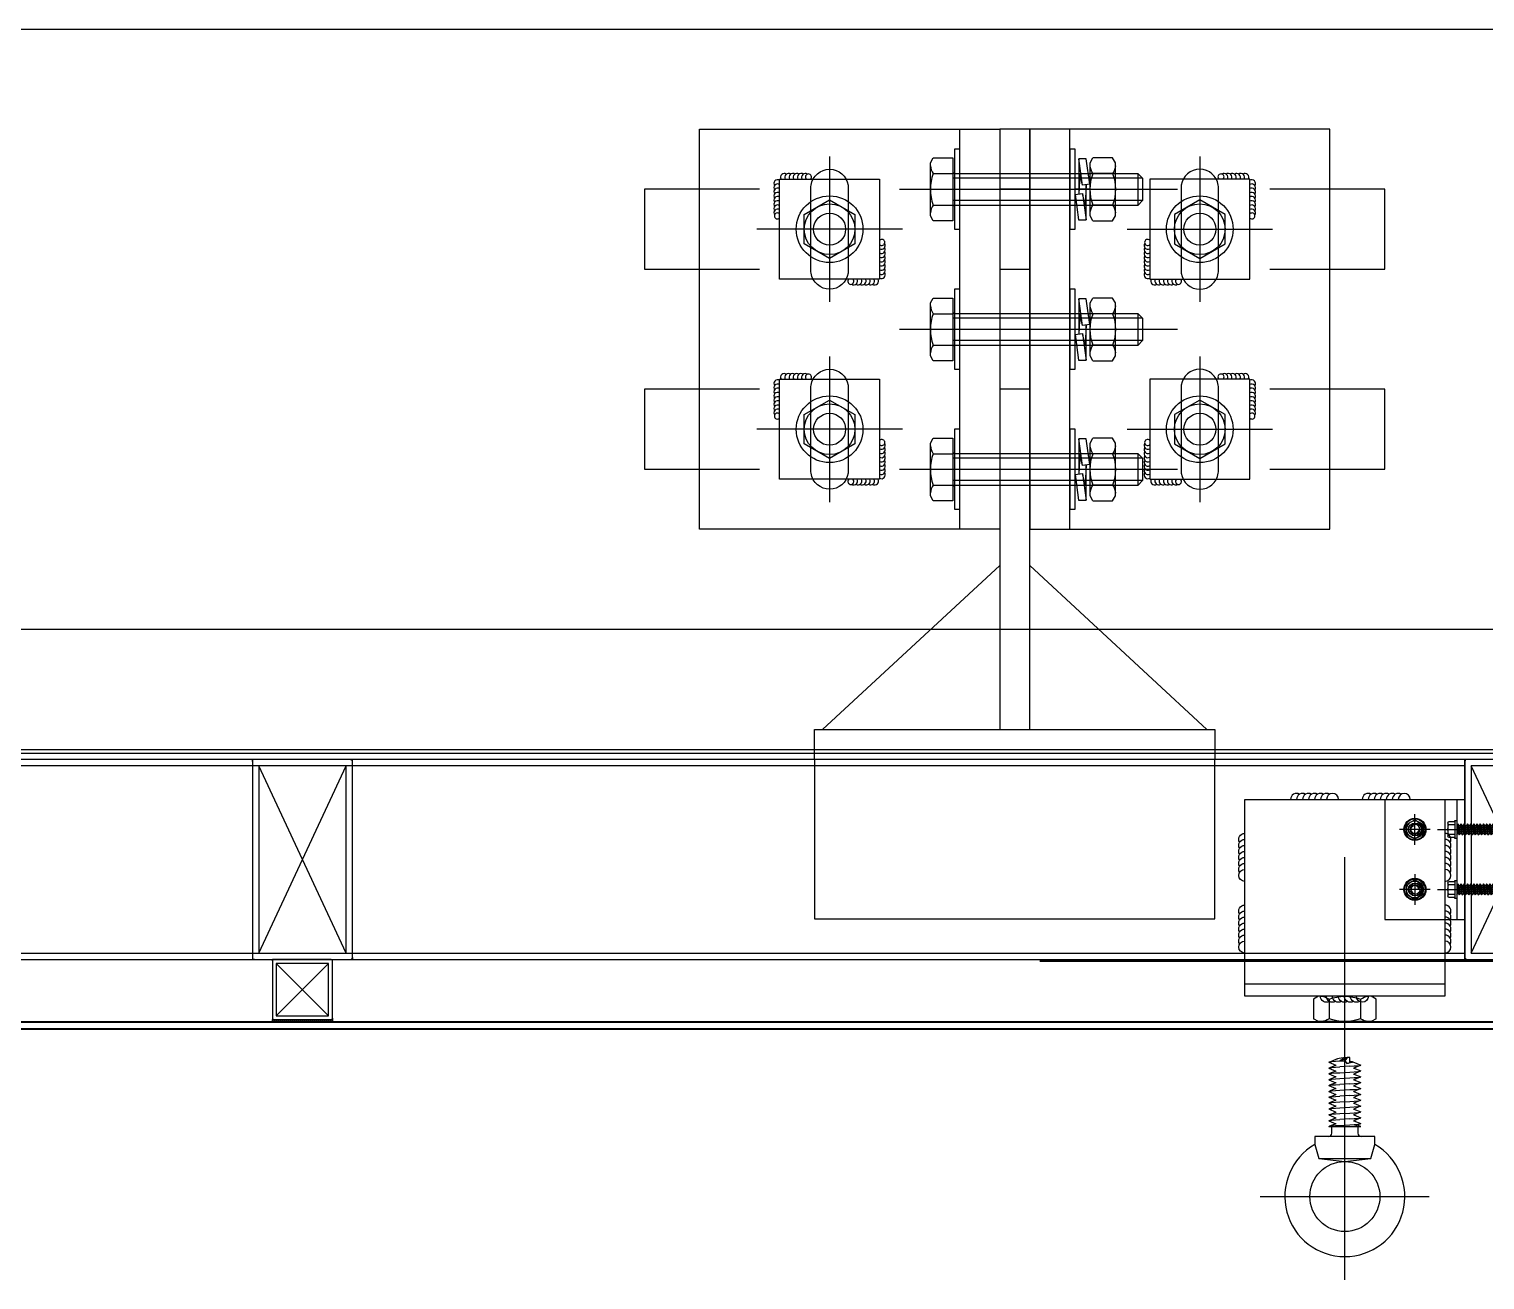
# Model space of a CAD drawing. Header units: millimetres. Extents: x 7297 to 60227, y -7497 to 19324.
# Drawn here: x 54903 to 55630, y 131 to 757 of the extents above; entities that cross this region are included whole.
import ezdxf

# ---------------------------------------------------------------- set-up
doc = ezdxf.new("R2010")
doc.units = ezdxf.units.MM
doc.linetypes.add('HIDDEN', pattern=[0.375, 0.25, -0.125])
doc.layers.add('NS_AL_PANEL', color=32, linetype='Continuous', lineweight=9)
for name, color, linetype in [('NS_BRACKET_NUTS', 1, 'Continuous'), ('NS_COL_CYAN', 4, 'Continuous'), ('NS_COL_MAGENTA', 6, 'Continuous'), ('NS_COL_RED', 1, 'Continuous'), ('NS_COL_WHITE', 7, 'Continuous'), ('NS_COL_YELLOW', 2, 'Continuous'), ('NS_FRAME', 253, 'Continuous'), ('NS_GASKET_3M', 150, 'Continuous'), ('NS_PIPE_FRAME', 2, 'Continuous'), ('NS_WATERPROOF', 150, 'Continuous'), ('NS_WELD', 1, 'Continuous')]:
    doc.layers.add(name, color=color, linetype=linetype)

# ---------------------------------------------------------------- blocks, each defined once
blk = doc.blocks.new('*U248')
blk.add_lwpolyline([(0, 0), (100, 0), (100, 1161.99), (0, 1161.99)], close=True)
at = {"linetype": 'HIDDEN'}
blk.add_lwpolyline([(3.2, 0), (96.8, 0), (96.8, 1161.99), (3.2, 1161.99)], close=True, dxfattribs=at)
blk = doc.blocks.new('*U101')
for p, q in [((1, 100), (0, 100)), ((0, 99), (0, 100)), ((0, 99), (0, 1)), ((49, 100), (1, 100)), ((3.2, 3.2), (46.8, 96.8)), ((46.8, 3.2), (3.2, 96.8)), ((49, 100), (50, 100)), ((50, 99), (50, 100)), ((50, 1), (50, 99)), ((0, 1), (0, 0)), ((1, 0), (0, 0)), ((50, 1), (50, 0)), ((1, 0), (49, 0)), ((49, 0), (50, 0))]:
    blk.add_line(p, q)
blk.add_lwpolyline([(3.2, 96.8), (3.2, 3.2), (46.8, 3.2), (46.8, 96.8)], close=True)
for centre, start, end in [((1, 99), 90, 180), ((49, 99), 0, 90), ((1, 1), 180, 270), ((49, 1), 270, 0)]:
    blk.add_arc(centre, 1, start, end)
blk = doc.blocks.new('-AS0-DFASDFASD+7SDFDE')
for p, q in [((140.34, -30.26), (139.81, -31.19)), ((139.81, -31.19), (139.81, -41.09)), ((140.34, -30.26), (144.01, -30.26)), ((144.01, -30.26), (144.54, -31.19)), ((144.54, -31.19), (144.54, -41.09)), ((144.01, -33.19), (140.34, -33.19)), ((144.01, -39.08), (140.34, -39.08)), ((139.81, -41.09), (140.34, -42.02)), ((144.01, -42.02), (140.34, -42.02)), ((144.54, -41.09), (144.01, -42.02))]:
    blk.add_line(p, q)
for centre, radius, start, end in [((142.73, -31.48), 2.94, 184.6551, 215.532), ((141.62, -31.48), 2.94, 324.468, 355.3449), ((148.15, -36.14), 8.34, 159.331, 200.669), ((136.2, -36.14), 8.34, 339.331, 20.669), ((142.73, -40.79), 2.94, 144.468, 175.3449), ((141.62, -40.79), 2.94, 4.6551, 35.532)]:
    blk.add_arc(centre, radius, start, end)
blk = doc.blocks.new('ASD-FA-SDFASD+69DF')
for p, q in [((136.08, -35.19), (136.75, -30.39)), ((136.75, -30.39), (138.18, -30.39)), ((137.47, -35.38), (138.18, -30.39)), ((138.18, -30.39), (138.18, -36.99)), ((136.08, -35.19), (137.47, -35.38)), ((136.76, -41.88), (136.76, -35.28)), ((136.96, -39.01), (136.76, -35.28)), ((137.97, -33.26), (137.47, -35.38)), ((138.16, -36.99), (137.97, -33.26)), ((138.86, -36.14), (136.08, -36.14)), ((137.46, -36.89), (136.76, -41.88)), ((137.46, -36.89), (136.96, -39.01)), ((138.86, -37.08), (137.46, -36.89)), ((138.86, -37.08), (138.18, -41.88)), ((138.18, -41.88), (136.76, -41.88))]:
    blk.add_line(p, q)
blk = doc.blocks.new('A$C0843732F')
for centre, start in [((0, -3), 90), ((0, -6), 150), ((0, -9), 150), ((0, -12), 150), ((0, -15), 150), ((0, -18), 150), ((0, -21), 150)]:
    blk.add_arc(centre, 3, start, 270)
blk = doc.blocks.new('*U98')
for p, q in [((1, 50), (0, 50)), ((0, 49), (0, 50)), ((0, 49), (0, 1)), ((49, 50), (1, 50)), ((49, 50), (50, 50)), ((50, 49), (50, 50)), ((50, 1), (50, 49)), ((3.2, 3.2), (46.8, 46.8)), ((46.8, 3.2), (3.2, 46.8)), ((0, 1), (0, 0)), ((1, 0), (0, 0)), ((50, 1), (50, 0)), ((1, 0), (49, 0)), ((49, 0), (50, 0))]:
    blk.add_line(p, q)
blk.add_lwpolyline([(3.2, 46.8), (3.2, 3.2), (46.8, 3.2), (46.8, 46.8)], close=True)
for centre, start, end in [((1, 49), 90, 180), ((49, 49), 0, 90), ((1, 1), 180, 270), ((49, 1), 270, 0)]:
    blk.add_arc(centre, 1, start, end)
blk = doc.blocks.new('HEXA-5.5X30')
for p, q in [((-9.61, 0), (29.99, 0)), ((-4.5, -3.25), (-4.5, 3.25)), ((0, -2), (0.68, 2)), ((0.43, -2.75), (1.11, 2.75)), ((0.68, 2), (0.5, 2)), ((0.68, 2), (1.11, 2.75)), ((1.11, 2.75), (1.83, 2)), ((1.83, 2), (1.16, -2)), ((1.6, -2), (2.28, 2)), ((1.83, 2), (2.28, 2)), ((2.03, -2.75), (2.71, 2.75)), ((2.28, 2), (2.71, 2.75)), ((2.71, 2.75), (3.43, 2)), ((3.43, 2), (2.76, -2)), ((3.2, -2), (3.88, 2)), ((3.43, 2), (3.88, 2)), ((3.63, -2.75), (4.31, 2.75)), ((3.88, 2), (4.31, 2.75)), ((4.31, 2.75), (5.03, 2)), ((5.03, 2), (4.36, -2)), ((4.8, -2), (5.48, 2)), ((5.03, 2), (5.48, 2)), ((5.23, -2.75), (5.91, 2.75)), ((5.48, 2), (5.91, 2.75)), ((5.91, 2.75), (6.63, 2)), ((6.63, 2), (5.96, -2)), ((6.4, -2), (7.08, 2)), ((6.63, 2), (7.08, 2)), ((6.83, -2.75), (7.51, 2.75)), ((7.08, 2), (7.51, 2.75)), ((7.51, 2.75), (8.23, 2)), ((8.23, 2), (7.56, -2)), ((8, -2), (8.68, 2)), ((8.23, 2), (8.68, 2)), ((8.43, -2.75), (9.11, 2.75)), ((8.68, 2), (9.11, 2.75)), ((9.11, 2.75), (9.83, 2)), ((9.83, 2), (9.16, -2)), ((9.6, -2), (10.28, 2)), ((9.83, 2), (10.28, 2)), ((10.03, -2.75), (10.71, 2.75)), ((10.28, 2), (10.71, 2.75)), ((10.71, 2.75), (11.43, 2)), ((11.43, 2), (10.76, -2)), ((11.2, -2), (11.88, 2)), ((11.43, 2), (11.88, 2)), ((11.63, -2.75), (12.31, 2.75)), ((11.88, 2), (12.31, 2.75)), ((12.31, 2.75), (13.03, 2)), ((13.03, 2), (12.36, -2)), ((13.03, 2), (13.48, 2)), ((13.23, -2.75), (13.91, 2.75)), ((14.63, 2), (15.08, 2)), ((14.83, -2.75), (15.51, 2.75)), ((16.23, 2), (16.68, 2)), ((16.43, -2.75), (17.11, 2.75)), ((17.83, 2), (18.28, 2)), ((18.03, -2.75), (18.71, 2.75)), ((25, 0), (18.97, -0.71)), ((19.39, -2.01), (25, 0)), ((25, 0), (19.43, 2)), ((0.43, -2.75), (0, -2)), ((1.16, -2), (0.43, -2.75)), ((1.16, -2), (1.6, -2)), ((2.03, -2.75), (1.6, -2)), ((2.76, -2), (2.03, -2.75)), ((2.76, -2), (3.2, -2)), ((3.63, -2.75), (3.2, -2)), ((4.36, -2), (3.63, -2.75)), ((4.36, -2), (4.8, -2)), ((5.23, -2.75), (4.8, -2)), ((5.96, -2), (5.23, -2.75)), ((5.96, -2), (6.4, -2)), ((6.83, -2.75), (6.4, -2)), ((7.56, -2), (6.83, -2.75)), ((7.56, -2), (8, -2)), ((8.43, -2.75), (8, -2)), ((9.16, -2), (8.43, -2.75)), ((9.16, -2), (9.6, -2)), ((10.03, -2.75), (9.6, -2)), ((10.76, -2), (10.03, -2.75)), ((10.76, -2), (11.2, -2)), ((11.63, -2.75), (11.2, -2)), ((12.36, -2), (11.63, -2.75)), ((12.36, -2), (12.8, -2)), ((13.96, -2), (14.4, -2)), ((15.56, -2), (16, -2)), ((17.16, -2), (17.6, -2))]:
    blk.add_line(p, q)
for points in [[(-4.14, -2.5, 0.476693), (-4.14, -4), (-1, -4), (-1, 4), (-4.14, 4, 0.476693), (-4.14, 2.5)], [(-1, 2.5), (-4.14, 2.5, 0.136257), (-4.14, -2.5), (-1, -2.5)]]:
    blk.add_lwpolyline(points, format="xyb")
for points in [[(-1, -4), (-1, -4.5), (0, -4.5), (0, 4.5), (-1, 4.5), (-1, 4)], [(18.75, -2), (23.56, -2.1), (25, 0), (23.56, 2.1), (19.43, 2)]]:
    blk.add_lwpolyline(points)
for points in [[(13.91, 2.75), (14.63, 2), (13.96, -2), (13.23, -2.75), (12.8, -2), (13.48, 2)], [(15.51, 2.75), (16.23, 2), (15.56, -2), (14.83, -2.75), (14.4, -2), (15.08, 2)], [(17.11, 2.75), (17.83, 2), (17.16, -2), (16.43, -2.75), (16, -2), (16.68, 2)], [(18.71, 2.75), (19.43, 2), (18.76, -2), (18.03, -2.75), (17.6, -2), (18.28, 2)]]:
    blk.add_lwpolyline(points, close=True)
blk.add_arc((0.5, 2.5), 0.5, 180, 270)
blk = doc.blocks.new('M10-H')
for p, q in [((0, 15.5), (0, -15.5)), ((-15.5, 0), (15.5, 0))]:
    blk.add_line(p, q)
blk.add_lwpolyline([(-4.9, 8.5), (-9.8, 0), (-4.9, -8.5), (4.9, -8.5), (9.8, 0), (4.9, 8.5), (-4.9, 8.5)])
for radius in [10.5, 8.5, 5]:
    blk.add_circle((0, 0), radius)
blk.add_arc((0, 0), 4, 90, 0)

msp = doc.modelspace()

# ---------------------------------------------------------------- hatches: boundary and pattern name
at = {"layer": 'NS_COL_WHITE'}
h = msp.add_hatch(dxfattribs=at)
h.set_pattern_fill('JIS_WOOD', color=256, style=0, pattern_type=2)
h.set_pattern_definition([(45, (62503.9071, -5746.0819), (-0.5, 0.5), [])])
h.paths.add_polyline_path([(55054.13, 260.53), (55024.13, 260.53), (55024.13, 261.53), (55054.13, 261.53)])

# ---------------------------------------------------------------- linework, layer by layer
at = {"layer": 'NS_AL_PANEL'}
for p, q in [((54403.13, 256.53), (55675.13, 256.53)), ((55674.63, 257.03), (54403.63, 257.03)), ((55671.63, 260.03), (54406.63, 260.03)), ((55671.13, 260.53), (54407.13, 260.53))]:
    msp.add_line(p, q, dxfattribs=at)
at = {"layer": 'NS_BRACKET_NUTS'}
for p, q in [((55352.99, 689.65, 0), (55354.42, 692.13, 0)), ((55354.42, 692.13, 0), (55364.19, 692.13, 0)), ((55364.19, 692.13, 0), (55364.19, 660.77, 0)), ((55352.99, 663.25, 0), (55352.99, 689.65, 0)), ((55354.42, 684.31, 0), (55364.19, 684.31, 0)), ((55365.15, 684.45, 0), (55456.62, 684.45, 0)), ((55456.62, 684.45, 0), (55456.62, 668.45, 0)), ((55456.62, 684.45, 0), (55459.02, 682.05, 0)), ((55459.02, 682.05, 0), (55364.19, 682.05, 0)), ((55459.02, 682.05, 0), (55459.02, 670.85, 0)), ((55337.61, 676.53, 0), (55476.47, 676.53, 0)), ((55459.02, 670.85, 0), (55364.19, 670.85, 0)), ((55459.02, 670.85, 0), (55456.62, 668.45, 0)), ((55354.42, 660.77, 0), (55352.99, 663.25, 0)), ((55354.42, 668.6, 0), (55364.19, 668.6, 0)), ((55456.62, 668.45, 0), (55365.15, 668.45, 0)), ((55364.19, 660.77, 0), (55354.42, 660.77, 0)), ((55352.99, 619.65, 0), (55354.42, 622.13, 0)), ((55352.99, 593.25, 0), (55352.99, 619.65, 0)), ((55354.42, 622.13, 0), (55364.19, 622.13, 0)), ((55364.19, 622.13, 0), (55364.19, 590.77, 0)), ((55354.42, 614.31, 0), (55364.19, 614.31, 0)), ((55459.02, 612.05, 0), (55364.19, 612.05, 0)), ((55365.15, 614.45, 0), (55456.62, 614.45, 0)), ((55456.62, 614.45, 0), (55456.62, 598.45, 0)), ((55456.62, 614.45, 0), (55459.02, 612.05, 0)), ((55459.02, 612.05, 0), (55459.02, 600.85, 0)), ((55337.61, 606.53, 0), (55476.47, 606.53, 0)), ((55354.42, 598.6, 0), (55364.19, 598.6, 0)), ((55459.02, 600.85, 0), (55364.19, 600.85, 0)), ((55456.62, 598.45, 0), (55365.15, 598.45, 0)), ((55459.02, 600.85, 0), (55456.62, 598.45, 0)), ((55354.42, 590.77, 0), (55352.99, 593.25, 0)), ((55364.19, 590.77, 0), (55354.42, 590.77, 0)), ((55352.99, 549.65, 0), (55354.42, 552.13, 0)), ((55352.99, 523.25, 0), (55352.99, 549.65, 0)), ((55354.42, 552.13, 0), (55364.19, 552.13, 0)), ((55364.19, 552.13, 0), (55364.19, 520.77, 0)), ((55354.42, 544.31, 0), (55364.19, 544.31, 0)), ((55459.02, 542.05, 0), (55364.19, 542.05, 0)), ((55365.15, 544.45, 0), (55456.62, 544.45, 0)), ((55456.62, 544.45, 0), (55456.62, 528.45, 0)), ((55456.62, 544.45, 0), (55459.02, 542.05, 0)), ((55459.02, 542.05, 0), (55459.02, 530.85, 0)), ((55337.61, 536.53, 0), (55476.47, 536.53, 0)), ((55354.42, 528.6, 0), (55364.19, 528.6, 0)), ((55459.02, 530.85, 0), (55364.19, 530.85, 0)), ((55456.62, 528.45, 0), (55365.15, 528.45, 0)), ((55459.02, 530.85, 0), (55456.62, 528.45, 0)), ((55354.42, 520.77, 0), (55352.99, 523.25, 0)), ((55364.19, 520.77, 0), (55354.42, 520.77, 0)), ((55552.13, 240.22), (55552.52, 240.36)), ((55552.13, 240.22), (55555.66, 238.69)), ((55552.52, 240.36), (55552.75, 240.45)), ((55552.75, 240.45), (55556.14, 241.8)), ((55552.75, 240.45), (55553.65, 240.51)), ((55553.65, 240.51), (55555.42, 240.66)), ((55555.42, 240.66), (55557.65, 240.8)), ((55556.14, 241.8), (55556.52, 241.94)), ((55557.26, 242.09), (55556.52, 241.94)), ((55558.28, 242.23), (55557.26, 242.09)), ((55558.15, 241.23), (55557.65, 240.8)), ((55557.65, 240.8), (55558.88, 240.9)), ((55558.15, 241.23), (55558.3, 241.21)), ((55559.49, 242.38), (55558.28, 242.23)), ((55559.49, 242.38), (55558.3, 241.21)), ((55558.3, 241.21), (55558.94, 241.13)), ((55558.94, 241.21), (55558.88, 241.06)), ((55558.88, 240.9), (55558.88, 241.06)), ((55558.88, 240.9), (55560.13, 240.95)), ((55559.11, 241.36), (55558.94, 241.21)), ((55559.39, 241.5), (55559.11, 241.36)), ((55559.74, 241.65), (55559.39, 241.5)), ((55561.36, 242.53), (55559.49, 242.38)), ((55559.74, 241.65), (55560.51, 241.94)), ((55561.13, 242.23), (55560.13, 240.95)), ((55560.13, 240.95), (55561.3, 239.45)), ((55560.86, 242.09), (55560.51, 241.94)), ((55561.13, 242.23), (55560.86, 242.09)), ((55561.36, 242.53), (55561.13, 242.23)), ((55562.6, 242.53), (55561.36, 242.53)), ((55562.6, 240.68), (55562.6, 242.53)), ((55562.6, 240.68), (55563, 240.63)), ((55562.6, 240.13), (55562.6, 240.68)), ((55562.6, 240.04), (55562.6, 240.13)), ((55563, 240.63), (55563.74, 240.48)), ((55564.13, 240.19), (55563.73, 240.04)), ((55563.74, 240.48), (55564.13, 240.33)), ((55564.13, 240.33), (55564.13, 240.19)), ((55564.13, 240.33), (55568.13, 238.75)), ((55552.13, 237.29), (55552.53, 237.43)), ((55552.13, 237.29), (55555.66, 235.77)), ((55552.13, 234.37), (55552.53, 234.51)), ((55552.13, 234.37), (55555.68, 232.84)), ((55555.68, 232.84), (55552.52, 231.59)), ((55552.53, 237.43), (55552.75, 237.52)), ((55555.66, 235.77), (55552.53, 234.51)), ((55552.53, 234.51), (55553.65, 234.66)), ((55552.75, 237.52), (55555.66, 238.69)), ((55552.75, 237.52), (55553.65, 237.58)), ((55553.65, 237.58), (55555.42, 237.73)), ((55553.65, 234.66), (55555.42, 234.81)), ((55555.42, 237.73), (55557.65, 237.88)), ((55555.42, 234.81), (55557.65, 234.95)), ((55555.66, 238.69), (55555.83, 238.75)), ((55555.66, 235.77), (55555.86, 235.84)), ((55555.86, 232.91), (55555.68, 232.84)), ((55562.6, 238.17), (55557.65, 237.88)), ((55557.65, 234.95), (55562.6, 235.24)), ((55561.51, 239.69), (55561.82, 239.75)), ((55561.82, 239.75), (55561.96, 239.75)), ((55561.96, 239.75), (55562.26, 239.89)), ((55562.99, 239.89), (55562.26, 239.89)), ((55562.6, 238.17), (55564.83, 238.32)), ((55562.6, 235.24), (55564.83, 235.39)), ((55563.73, 240.04), (55562.99, 239.89)), ((55564.39, 237.15), (55564.56, 237.2)), ((55564.39, 234.22), (55564.55, 234.28)), ((55567.74, 235.68), (55564.55, 234.28)), ((55567.74, 238.61), (55564.56, 237.2)), ((55564.56, 237.2), (55568.13, 235.83)), ((55564.62, 234.29), (55568.13, 232.9)), ((55564.83, 238.32), (55566.6, 238.46)), ((55564.83, 235.39), (55566.6, 235.54)), ((55566.6, 238.46), (55567.74, 238.61)), ((55566.6, 235.54), (55567.74, 235.68)), ((55567.74, 238.61), (55568.13, 238.75)), ((55567.74, 235.68), (55568.13, 235.83)), ((55567.74, 232.76), (55568.13, 232.9)), ((55552.13, 231.44), (55552.52, 231.59)), ((55552.13, 231.44), (55555.66, 229.92)), ((55552.13, 228.52), (55552.52, 228.66)), ((55552.13, 228.52), (55555.66, 227)), ((55552.13, 225.59), (55552.52, 225.74)), ((55552.13, 225.59), (55555.68, 224.06)), ((55552.52, 231.59), (55553.65, 231.74)), ((55555.66, 229.92), (55552.52, 228.66)), ((55552.52, 228.66), (55553.65, 228.81)), ((55552.52, 225.74), (55552.75, 225.82)), ((55555.66, 227), (55552.75, 225.82)), ((55552.75, 225.82), (55553.65, 225.89)), ((55553.65, 231.74), (55555.42, 231.88)), ((55553.65, 228.81), (55555.42, 228.96)), ((55553.65, 225.89), (55555.42, 226.03)), ((55555.42, 231.88), (55557.65, 232.03)), ((55555.42, 228.96), (55557.65, 229.1)), ((55555.42, 226.03), (55557.65, 226.18)), ((55555.66, 229.92), (55555.83, 229.98)), ((55555.66, 227), (55555.86, 227.06)), ((55557.65, 232.03), (55562.6, 232.32)), ((55562.6, 229.4), (55557.65, 229.1)), ((55557.65, 226.18), (55562.6, 226.47)), ((55562.6, 232.32), (55564.83, 232.47)), ((55562.6, 229.4), (55564.83, 229.54)), ((55562.6, 226.47), (55564.83, 226.62)), ((55564.39, 231.3), (55564.55, 231.36)), ((55564.39, 228.37), (55564.56, 228.43)), ((55567.74, 232.76), (55564.55, 231.36)), ((55564.55, 231.36), (55568.13, 229.98)), ((55567.74, 226.91), (55564.55, 225.51)), ((55567.74, 229.83), (55564.56, 228.43)), ((55564.56, 228.43), (55568.13, 227.06)), ((55564.83, 232.47), (55566.6, 232.61)), ((55564.83, 229.54), (55566.6, 229.69)), ((55564.83, 226.62), (55566.6, 226.76)), ((55566.6, 232.61), (55567.74, 232.76)), ((55566.6, 229.69), (55567.74, 229.83)), ((55566.6, 226.76), (55567.74, 226.91)), ((55567.74, 229.83), (55568.13, 229.98)), ((55567.74, 226.91), (55568.13, 227.06)), ((55552.13, 222.67), (55552.52, 222.82)), ((55552.13, 222.67), (55555.68, 221.14)), ((55552.13, 219.74), (55552.52, 219.89)), ((55552.13, 219.74), (55555.68, 218.21)), ((55552.52, 222.82), (55552.75, 222.9)), ((55555.68, 221.14), (55552.52, 219.89)), ((55552.52, 219.89), (55553.65, 220.04)), ((55552.75, 222.9), (55555.68, 224.06)), ((55552.75, 222.9), (55553.65, 222.96)), ((55553.65, 222.96), (55555.42, 223.11)), ((55553.65, 220.04), (55555.42, 220.18)), ((55555.42, 223.11), (55557.65, 223.25)), ((55555.42, 220.18), (55557.65, 220.33)), ((55555.68, 224.06), (55555.86, 224.14)), ((55555.86, 221.22), (55555.68, 221.14)), ((55555.86, 218.29), (55555.68, 218.21)), ((55562.6, 223.55), (55557.65, 223.25)), ((55557.65, 220.33), (55562.6, 220.62)), ((55562.6, 223.55), (55564.83, 223.69)), ((55562.6, 220.62), (55564.83, 220.77)), ((55564.39, 225.45), (55564.55, 225.51)), ((55564.39, 222.52), (55564.55, 222.58)), ((55564.39, 219.6), (55564.56, 219.65)), ((55567.74, 223.98), (55564.55, 222.58)), ((55564.55, 222.58), (55568.13, 221.21)), ((55567.74, 221.06), (55564.56, 219.65)), ((55564.56, 219.65), (55568.13, 218.28)), ((55564.62, 225.52), (55568.13, 224.13)), ((55564.83, 223.69), (55566.6, 223.84)), ((55564.83, 220.77), (55566.6, 220.91)), ((55566.6, 223.84), (55567.74, 223.98)), ((55566.6, 220.91), (55567.74, 221.06)), ((55567.74, 223.98), (55568.13, 224.13)), ((55567.74, 221.06), (55568.13, 221.21)), ((55567.74, 218.14), (55568.13, 218.28)), ((55552.13, 216.82), (55552.53, 216.96)), ((55552.13, 216.82), (55555.66, 215.3)), ((55552.13, 213.9), (55552.53, 214.04)), ((55552.13, 213.9), (55555.66, 212.37)), ((55552.13, 210.97), (55552.52, 211.12)), ((55552.52, 211.12), (55552.75, 211.2)), ((55555.68, 218.21), (55552.53, 216.96)), ((55552.53, 216.96), (55553.65, 217.11)), ((55552.53, 214.04), (55552.75, 214.13)), ((55552.75, 214.13), (55555.66, 215.3)), ((55552.75, 214.13), (55553.65, 214.19)), ((55552.75, 211.2), (55555.66, 212.37)), ((55552.75, 211.2), (55553.65, 211.26)), ((55553.65, 217.11), (55555.42, 217.26)), ((55553.65, 214.19), (55555.42, 214.33)), ((55553.65, 211.26), (55555.42, 211.41)), ((55555.42, 217.26), (55557.65, 217.4)), ((55555.42, 214.33), (55557.65, 214.48)), ((55555.42, 211.41), (55557.65, 211.56)), ((55555.66, 215.3), (55555.83, 215.36)), ((55555.66, 212.37), (55555.86, 212.44)), ((55557.65, 217.4), (55562.6, 217.7)), ((55557.65, 214.48), (55562.6, 214.77)), ((55562.6, 211.85), (55557.65, 211.56)), ((55562.6, 217.7), (55564.83, 217.84)), ((55562.6, 214.77), (55564.83, 214.92)), ((55562.6, 211.85), (55564.83, 211.99)), ((55564.39, 216.67), (55564.56, 216.73)), ((55564.39, 213.75), (55564.55, 213.81)), ((55567.74, 215.21), (55564.55, 213.81)), ((55564.55, 213.81), (55568.13, 212.43)), ((55567.74, 218.14), (55564.56, 216.73)), ((55564.56, 216.73), (55568.13, 215.36)), ((55567.74, 212.29), (55564.56, 210.88)), ((55564.83, 217.84), (55566.6, 217.99)), ((55564.83, 214.92), (55566.6, 215.06)), ((55564.83, 211.99), (55566.6, 212.14)), ((55566.6, 217.99), (55567.74, 218.14)), ((55566.6, 215.06), (55567.74, 215.21)), ((55566.6, 212.14), (55567.74, 212.29)), ((55567.74, 215.21), (55568.13, 215.36)), ((55567.74, 212.29), (55568.13, 212.43)), ((55552.13, 210.97), (55555.68, 209.44)), ((55552.13, 208.05), (55552.52, 208.19)), ((55552.13, 208.05), (55568.13, 208.05)), ((55555.68, 209.44), (55552.52, 208.19)), ((55552.52, 208.19), (55553.65, 208.34)), ((55553.63, 204.65), (55553.63, 208.05)), ((55553.65, 208.34), (55555.42, 208.48)), ((55555.42, 208.48), (55557.65, 208.63)), ((55555.86, 209.52), (55555.68, 209.44)), ((55557.65, 208.63), (55562.6, 208.92)), ((55562.6, 208.92), (55564.83, 209.07)), ((55564.39, 210.82), (55564.56, 210.88)), ((55564.56, 210.88), (55568.13, 209.51)), ((55567.74, 209.36), (55564.75, 208.05)), ((55564.83, 209.07), (55566.6, 209.22)), ((55568.13, 208.05), (55566.24, 208.7)), ((55566.6, 209.22), (55567.74, 209.36)), ((55566.63, 208.05), (55566.63, 204.65)), ((55567.74, 209.36), (55568.13, 209.51)), ((55545.13, 203.05), (55545.13, 199.03)), ((55575.13, 203.05), (55545.13, 203.05)), ((55545.13, 199.03), (55547.13, 192.05)), ((55573.13, 192.05), (55575.13, 199.03)), ((55575.13, 199.03), (55575.13, 203.05)), ((55547.13, 192.05), (55560.13, 190.55)), ((55547.13, 192.05), (55573.13, 192.05)), ((55560.13, 190.55), (55573.13, 192.05))]:
    msp.add_line(p, q, dxfattribs=at)
at = {"layer": 'NS_BRACKET_NUTS', "elevation": 0}
for points in [[(55364.96, 696.53), (55364.96, 656.53), (55367.63, 656.53), (55367.63, 696.53)], [(55422.63, 696.53), (55422.63, 656.53), (55425.29, 656.53), (55425.29, 696.53)], [(55315.29, 649.22), (55302.63, 641.91), (55289.96, 649.22), (55289.96, 663.85), (55302.63, 671.16), (55315.29, 663.85)], [(55474.96, 649.22), (55487.63, 641.91), (55500.29, 649.22), (55500.29, 663.85), (55487.63, 671.16), (55474.96, 663.85)], [(55364.96, 626.53), (55364.96, 586.53), (55367.63, 586.53), (55367.63, 626.53)], [(55422.63, 626.53), (55422.63, 586.53), (55425.29, 586.53), (55425.29, 626.53)], [(55315.29, 549.22), (55302.63, 541.91), (55289.96, 549.22), (55289.96, 563.85), (55302.63, 571.16), (55315.29, 563.85)], [(55474.96, 549.22), (55487.63, 541.91), (55500.29, 549.22), (55500.29, 563.85), (55487.63, 571.16), (55474.96, 563.85)], [(55364.96, 556.53), (55364.96, 516.53), (55367.63, 516.53), (55367.63, 556.53)], [(55422.63, 556.53), (55422.63, 516.53), (55425.29, 516.53), (55425.29, 556.53)]]:
    msp.add_lwpolyline(points, close=True, dxfattribs=at)
at = {"layer": 'NS_BRACKET_NUTS'}
for centre, radius in [((55302.63, 656.53, 0), 16.67), ((55487.63, 656.53, 0), 16.67), ((55302.63, 656.53, 0), 12.67), ((55302.63, 656.53, 0), 8), ((55487.63, 656.53, 0), 12.67), ((55487.63, 656.53, 0), 8), ((55302.63, 556.53, 0), 16.67), ((55302.63, 556.53, 0), 12.67), ((55487.63, 556.53, 0), 16.67), ((55487.63, 556.53, 0), 12.67), ((55302.63, 556.53, 0), 8), ((55487.63, 556.53, 0), 8), ((55560.13, 173.05), 17.5)]:
    msp.add_circle(centre, radius, dxfattribs=at)
for centre, radius, start, end in [((55360.79, 688.86, 0), 7.83, 184.65511, 215.53201), ((55375.23, 676.45, 0), 22.25, 159.33099, 200.66901), ((55365.15, 685.41, 0), 0.96, 180, 270), ((55360.79, 664.05, 0), 7.83, 144.46799, 175.34489), ((55365.15, 667.49, 0), 0.96, 90, 180), ((55360.79, 618.86, 0), 7.83, 184.65511, 215.53201), ((55375.23, 606.45, 0), 22.25, 159.33099, 200.66901), ((55365.15, 615.41, 0), 0.96, 180, 270), ((55360.79, 594.05, 0), 7.83, 144.46799, 175.34489), ((55365.15, 597.49, 0), 0.96, 90, 180), ((55360.79, 548.86, 0), 7.83, 184.65511, 215.53201), ((55375.23, 536.45, 0), 22.25, 159.33099, 200.66901), ((55365.15, 545.41, 0), 0.96, 180, 270), ((55360.79, 524.05, 0), 7.83, 144.46799, 175.34489), ((55365.15, 527.49, 0), 0.96, 90, 180), ((55552.03, 204.65), 1.6, 270, 0), ((55568.23, 204.65), 1.6, 180, 270), ((55560.13, 173.05), 30, 120, 60)]:
    msp.add_arc(centre, radius, start, end, dxfattribs=at)
at = {"layer": 'NS_COL_CYAN'}
msp.add_lwpolyline([(55672.23, 394.53), (54406.13, 394.53), (54406.13, 371.53), (54404.13, 371.53), (54404.13, 396.53), (55674.23, 396.53)], dxfattribs=at)
at = {"layer": 'NS_COL_MAGENTA', "elevation": 0}
for points in [[(55387.63, 506.53), (55237.63, 506.53), (55237.63, 706.53), (55387.63, 706.53)], [(55387.63, 506.53), (55367.63, 506.53), (55367.63, 706.53), (55387.63, 706.53)], [(55402.63, 506.53), (55552.63, 506.53), (55552.63, 706.53), (55402.63, 706.53)], [(55402.63, 506.53), (55422.63, 506.53), (55422.63, 706.53), (55402.63, 706.53)], [(55327.63, 631.53), (55277.63, 631.53), (55277.63, 681.53), (55327.63, 681.53)], [(55462.63, 631.53), (55512.63, 631.53), (55512.63, 681.53), (55462.63, 681.53)], [(55327.63, 531.53), (55277.63, 531.53), (55277.63, 581.53), (55327.63, 581.53)], [(55462.63, 531.53), (55512.63, 531.53), (55512.63, 581.53), (55462.63, 581.53)]]:
    msp.add_lwpolyline(points, close=True, dxfattribs=at)
at = {"layer": 'NS_COL_MAGENTA', "ltscale": 50}
for centre in [(55595.13, 356.53), (55595.13, 326.53)]:
    msp.add_circle(centre, 5.53, dxfattribs=at)
for centre, start, end in [((55595.13, 356.53), 292.61987, 67.38014), ((55595.13, 326.53), 292.61986, 67.38013)]:
    msp.add_arc(centre, 3.78, start, end, dxfattribs=at)
at = {"layer": 'NS_COL_RED', "ltscale": 0.1}
for p, q in [((55302.63, 692.9, 0), (55302.63, 620.17, 0)), ((55487.63, 692.9, 0), (55487.63, 620.17, 0)), ((55338.99, 656.53, 0), (55266.26, 656.53, 0)), ((55451.26, 656.53, 0), (55523.99, 656.53, 0)), ((55302.63, 592.9, 0), (55302.63, 520.17, 0)), ((55487.63, 592.9, 0), (55487.63, 520.17, 0)), ((55338.99, 556.53, 0), (55266.26, 556.53, 0)), ((55451.26, 556.53, 0), (55523.99, 556.53, 0))]:
    msp.add_line(p, q, dxfattribs=at)
at = {"layer": 'NS_COL_RED'}
for p, q in [((55299.13, 406.53), (55387.63, 488.53)), ((55491.13, 406.53), (55402.63, 488.53)), ((55560.13, 131.4), (55560.13, 342.68)), ((55610.13, 279.13), (55510.13, 279.13)), ((55517.89, 173.05), (55602.36, 173.05))]:
    msp.add_line(p, q, dxfattribs=at)
at = {"layer": 'NS_COL_RED', "elevation": 0}
for points in [[(55387.63, 406.53), (55402.63, 406.53), (55402.63, 706.53), (55387.63, 706.53)], [(55295.13, 311.83), (55495.13, 311.83), (55495.13, 391.53), (55295.13, 391.53)]]:
    msp.add_lwpolyline(points, close=True, dxfattribs=at)
at = {"layer": 'NS_COL_RED', "ltscale": 0.5, "elevation": 0}
for points in [[(55293.29, 677.2, -0.035852), (55293.39, 678.53, -0.866025), (55311.86, 678.53, -0.035852), (55311.96, 677.2), (55311.96, 635.87, -0.035852), (55311.86, 634.53, -0.866025), (55293.39, 634.53, -0.035852), (55293.29, 635.87), (55293.29, 677.2)], [(55496.96, 677.2, 0.035852), (55496.86, 678.53, 0.866025), (55478.39, 678.53, 0.035852), (55478.29, 677.2), (55478.29, 635.87, 0.035852), (55478.39, 634.53, 0.866025), (55496.86, 634.53, 0.035852), (55496.96, 635.87), (55496.96, 677.2)], [(55293.29, 577.2, -0.035852), (55293.39, 578.53, -0.866025), (55311.86, 578.53, -0.035852), (55311.96, 577.2), (55311.96, 535.87, -0.035852), (55311.86, 534.53, -0.866025), (55293.39, 534.53, -0.035852), (55293.29, 535.87), (55293.29, 577.2)], [(55496.96, 577.2, 0.035852), (55496.86, 578.53, 0.866025), (55478.39, 578.53, 0.035852), (55478.29, 577.2), (55478.29, 535.87, 0.035852), (55478.39, 534.53, 0.866025), (55496.86, 534.53, 0.035852), (55496.96, 535.87), (55496.96, 577.2)]]:
    msp.add_lwpolyline(points, format="xyb", dxfattribs=at)
at = {"layer": 'NS_COL_RED'}
for points in [[(55295.13, 396.53), (55295.13, 406.53), (55495.13, 406.53), (55495.13, 396.53)], [(55495.13, 396.53), (55495.13, 391.53), (55295.13, 391.53), (55295.13, 396.53)]]:
    msp.add_lwpolyline(points, dxfattribs=at)
msp.add_lwpolyline([(55610.13, 371.53), (55610.13, 273.13), (55510.13, 273.13), (55510.13, 371.53)], close=True, dxfattribs=at)
at = {"layer": 'NS_COL_WHITE'}
for centre in [(55595.13, 356.53), (55595.13, 326.53)]:
    msp.add_circle(centre, 3.2, dxfattribs=at)
at = {"layer": 'NS_COL_YELLOW'}
for p, q in [((54349.13, 756.53), (57019.13, 756.53)), ((57019.13, 456.53), (54349.13, 456.53))]:
    msp.add_line(p, q, dxfattribs=at)
at = {"layer": 'NS_COL_YELLOW', "ltscale": 20}
for p, q in [((55580.13, 371.53), (55580.13, 311.53)), ((55580.13, 371.53), (55620.13, 371.53)), ((55616.13, 371.53), (55616.13, 311.53)), ((55620.13, 371.53), (55620.13, 311.53)), ((55580.13, 311.53), (55620.13, 311.53))]:
    msp.add_line(p, q, dxfattribs=at)
at = {"layer": 'NS_COL_YELLOW', "elevation": 0}
for points in [[(55267.63, 676.53), (55210.13, 676.53), (55210.13, 636.53), (55267.63, 636.53)], [(55402.63, 676.53), (55387.63, 676.53)], [(55522.63, 636.53), (55580.13, 636.53), (55580.13, 676.53), (55522.63, 676.53)], [(55387.63, 636.53), (55402.63, 636.53)], [(55267.63, 576.53), (55210.13, 576.53), (55210.13, 536.53), (55267.63, 536.53)], [(55402.63, 576.53), (55387.63, 576.53)], [(55522.63, 536.53), (55580.13, 536.53), (55580.13, 576.53), (55522.63, 576.53)], [(55387.63, 536.53), (55402.63, 536.53)]]:
    msp.add_lwpolyline(points, dxfattribs=at)
at = {"layer": 'NS_GASKET_3M'}
msp.add_lwpolyline([(55054.13, 260.53), (55024.13, 260.53), (55024.13, 261.53), (55054.13, 261.53)], close=True, dxfattribs=at)
at = {"layer": 'NS_WATERPROOF', "ltscale": 3}
for p, q in [((55960.95, 291.03), (55407.71, 291.03)), ((55960.95, 290.53), (55407.71, 290.53))]:
    msp.add_line(p, q, dxfattribs=at)
at = {"layer": 'NS_WELD'}
for centre, radius, start, end in [((55280.01, 682.47, 0), 1.9, 56.41756, 209.63257), ((55282.11, 682.47, 0), 1.9, 56.41756, 209.63257), ((55284.21, 682.47, 0), 1.9, 56.41756, 209.63257), ((55286.31, 682.47, 0), 1.9, 56.41756, 209.63257), ((55288.41, 682.47, 0), 1.9, 56.41756, 209.63257), ((55290.51, 682.47, 0), 1.9, 56.41756, 209.63257), ((55292.01, 682.62, 0), 1.51, 314.15522, 225.84478), ((55498.24, 682.62, 0), 1.51, 314.15522, 225.84478), ((55499.74, 682.47, 0), 1.9, 330.36743, 123.58244), ((55501.84, 682.47, 0), 1.9, 330.36743, 123.58244), ((55503.94, 682.47, 0), 1.9, 330.36743, 123.58244), ((55506.04, 682.47, 0), 1.9, 330.36743, 123.58244), ((55508.14, 682.47, 0), 1.9, 330.36743, 123.58244), ((55510.24, 682.47, 0), 1.9, 330.36743, 123.58244), ((55276.69, 679.35, 0), 1.9, 60.36743, 213.58244), ((55276.69, 677.25, 0), 1.9, 60.36743, 213.58244), ((55276.69, 675.15, 0), 1.9, 60.36743, 213.58244), ((55513.56, 679.35, 0), 1.9, 326.41756, 119.63257), ((55513.56, 677.25, 0), 1.9, 326.41756, 119.63257), ((55513.56, 675.15, 0), 1.9, 326.41756, 119.63257), ((55276.69, 673.05, 0), 1.9, 60.36743, 213.58244), ((55276.69, 670.95, 0), 1.9, 60.36743, 213.58244), ((55276.69, 668.85, 0), 1.9, 60.36743, 213.58244), ((55513.56, 673.05, 0), 1.9, 326.41756, 119.63257), ((55513.56, 670.95, 0), 1.9, 326.41756, 119.63257), ((55513.56, 668.85, 0), 1.9, 326.41756, 119.63257), ((55276.69, 666.75, 0), 1.9, 60.36743, 213.58244), ((55276.69, 664.65, 0), 1.9, 60.36743, 213.58244), ((55276.54, 663.15, 0), 1.51, 44.15522, 315.84478), ((55513.56, 666.75, 0), 1.9, 326.41756, 119.63257), ((55513.56, 664.65, 0), 1.9, 326.41756, 119.63257), ((55513.71, 663.15, 0), 1.51, 224.15522, 135.84478), ((55328.71, 649.92, 0), 1.51, 224.15522, 135.84478), ((55328.56, 648.42, 0), 1.9, 240.36743, 33.58244), ((55461.69, 648.42, 0), 1.9, 146.41756, 299.63257), ((55461.54, 649.92, 0), 1.51, 44.15522, 315.84478), ((55328.56, 646.32, 0), 1.9, 240.36743, 33.58244), ((55328.56, 644.22, 0), 1.9, 240.36743, 33.58244), ((55328.56, 642.12, 0), 1.9, 240.36743, 33.58244), ((55328.56, 640.02, 0), 1.9, 240.36743, 33.58244), ((55461.69, 646.32, 0), 1.9, 146.41756, 299.63257), ((55461.69, 644.22, 0), 1.9, 146.41756, 299.63257), ((55461.69, 642.12, 0), 1.9, 146.41756, 299.63257), ((55461.69, 640.02, 0), 1.9, 146.41756, 299.63257), ((55328.56, 637.92, 0), 1.9, 240.36743, 33.58244), ((55328.56, 635.82, 0), 1.9, 240.36743, 33.58244), ((55328.56, 633.72, 0), 1.9, 240.36743, 33.58244), ((55461.69, 637.92, 0), 1.9, 146.41756, 299.63257), ((55461.69, 635.82, 0), 1.9, 146.41756, 299.63257), ((55461.69, 633.72, 0), 1.9, 146.41756, 299.63257), ((55313.24, 630.45, 0), 1.51, 134.15522, 45.84478), ((55314.74, 630.6, 0), 1.9, 236.41756, 29.63257), ((55316.84, 630.6, 0), 1.9, 236.41756, 29.63257), ((55318.94, 630.6, 0), 1.9, 236.41756, 29.63257), ((55321.04, 630.6, 0), 1.9, 236.41756, 29.63257), ((55323.14, 630.6, 0), 1.9, 236.41756, 29.63257), ((55325.24, 630.6, 0), 1.9, 236.41756, 29.63257), ((55465.01, 630.6, 0), 1.9, 150.36743, 303.58244), ((55467.11, 630.6, 0), 1.9, 150.36743, 303.58244), ((55469.21, 630.6, 0), 1.9, 150.36743, 303.58244), ((55471.31, 630.6, 0), 1.9, 150.36743, 303.58244), ((55473.41, 630.6, 0), 1.9, 150.36743, 303.58244), ((55475.51, 630.6, 0), 1.9, 150.36743, 303.58244), ((55477.01, 630.45, 0), 1.51, 134.15522, 45.84478), ((55280.01, 582.47, 0), 1.9, 56.41756, 209.63257), ((55282.11, 582.47, 0), 1.9, 56.41756, 209.63257), ((55284.21, 582.47, 0), 1.9, 56.41756, 209.63257), ((55286.31, 582.47, 0), 1.9, 56.41756, 209.63257), ((55288.41, 582.47, 0), 1.9, 56.41756, 209.63257), ((55290.51, 582.47, 0), 1.9, 56.41756, 209.63257), ((55292.01, 582.62, 0), 1.51, 314.15522, 225.84478), ((55498.24, 582.62, 0), 1.51, 314.15522, 225.84478), ((55499.74, 582.47, 0), 1.9, 330.36743, 123.58244), ((55501.84, 582.47, 0), 1.9, 330.36743, 123.58244), ((55503.94, 582.47, 0), 1.9, 330.36743, 123.58244), ((55506.04, 582.47, 0), 1.9, 330.36743, 123.58244), ((55508.14, 582.47, 0), 1.9, 330.36743, 123.58244), ((55510.24, 582.47, 0), 1.9, 330.36743, 123.58244), ((55276.69, 579.35, 0), 1.9, 60.36743, 213.58244), ((55276.69, 577.25, 0), 1.9, 60.36743, 213.58244), ((55276.69, 575.15, 0), 1.9, 60.36743, 213.58244), ((55276.69, 573.05, 0), 1.9, 60.36743, 213.58244), ((55513.56, 579.35, 0), 1.9, 326.41756, 119.63257), ((55513.56, 577.25, 0), 1.9, 326.41756, 119.63257), ((55513.56, 575.15, 0), 1.9, 326.41756, 119.63257), ((55513.56, 573.05, 0), 1.9, 326.41756, 119.63257), ((55276.69, 570.95, 0), 1.9, 60.36743, 213.58244), ((55276.69, 568.85, 0), 1.9, 60.36743, 213.58244), ((55276.69, 566.75, 0), 1.9, 60.36743, 213.58244), ((55513.56, 570.95, 0), 1.9, 326.41756, 119.63257), ((55513.56, 568.85, 0), 1.9, 326.41756, 119.63257), ((55513.56, 566.75, 0), 1.9, 326.41756, 119.63257), ((55276.69, 564.65, 0), 1.9, 60.36743, 213.58244), ((55276.54, 563.15, 0), 1.51, 44.15522, 315.84478), ((55513.56, 564.65, 0), 1.9, 326.41756, 119.63257), ((55513.71, 563.15, 0), 1.51, 224.15522, 135.84478), ((55328.71, 549.92, 0), 1.51, 224.15522, 135.84478), ((55328.56, 548.42, 0), 1.9, 240.36743, 33.58244), ((55328.56, 546.32, 0), 1.9, 240.36743, 33.58244), ((55461.69, 548.42, 0), 1.9, 146.41756, 299.63257), ((55461.69, 546.32, 0), 1.9, 146.41756, 299.63257), ((55461.54, 549.92, 0), 1.51, 44.15522, 315.84478), ((55328.56, 544.22, 0), 1.9, 240.36743, 33.58244), ((55328.56, 542.12, 0), 1.9, 240.36743, 33.58244), ((55328.56, 540.02, 0), 1.9, 240.36743, 33.58244), ((55328.56, 537.92, 0), 1.9, 240.36743, 33.58244), ((55461.69, 544.22, 0), 1.9, 146.41756, 299.63257), ((55461.69, 542.12, 0), 1.9, 146.41756, 299.63257), ((55461.69, 540.02, 0), 1.9, 146.41756, 299.63257), ((55461.69, 537.92, 0), 1.9, 146.41756, 299.63257), ((55313.24, 530.45, 0), 1.51, 134.15522, 45.84478), ((55314.74, 530.6, 0), 1.9, 236.41756, 29.63257), ((55316.84, 530.6, 0), 1.9, 236.41756, 29.63257), ((55318.94, 530.6, 0), 1.9, 236.41756, 29.63257), ((55321.04, 530.6, 0), 1.9, 236.41756, 29.63257), ((55323.14, 530.6, 0), 1.9, 236.41756, 29.63257), ((55325.24, 530.6, 0), 1.9, 236.41756, 29.63257), ((55328.56, 535.82, 0), 1.9, 240.36743, 33.58244), ((55328.56, 533.72, 0), 1.9, 240.36743, 33.58244), ((55461.69, 535.82, 0), 1.9, 146.41756, 299.63257), ((55461.69, 533.72, 0), 1.9, 146.41756, 299.63257), ((55465.01, 530.6, 0), 1.9, 150.36743, 303.58244), ((55467.11, 530.6, 0), 1.9, 150.36743, 303.58244), ((55469.21, 530.6, 0), 1.9, 150.36743, 303.58244), ((55471.31, 530.6, 0), 1.9, 150.36743, 303.58244), ((55473.41, 530.6, 0), 1.9, 150.36743, 303.58244), ((55475.51, 530.6, 0), 1.9, 150.36743, 303.58244), ((55477.01, 530.45, 0), 1.51, 134.15522, 45.84478)]:
    msp.add_arc(centre, radius, start, end, dxfattribs=at)

# ---------------------------------------------------------------- block references
at = {"layer": 'NS_BRACKET_NUTS', "xscale": -2.666672, "yscale": 2.666672, "zscale": 2.666672}
for name, p, rotation in [('ASD-FA-SDFASD+69DF', (55062.42, 580.09, 0), 180), ('-AS0-DFASDFASD+7SDFDE', (55060.02, 580.09, 0), 180), ('ASD-FA-SDFASD+69DF', (55062.42, 510.09, 0), 180), ('-AS0-DFASDFASD+7SDFDE', (55060.02, 510.09, 0), 180), ('ASD-FA-SDFASD+69DF', (55062.42, 440.09, 0), 180), ('-AS0-DFASDFASD+7SDFDE', (55060.02, 440.09, 0), 180), ('-AS0-DFASDFASD+7SDFDE', (55656.49, -112.32), 270)]:
    msp.add_blockref(name, p, dxfattribs=dict(at, rotation=rotation))
at = {"layer": 'NS_BRACKET_NUTS', "xscale": -1, "rotation": 180}
for p in [(55616.13, 356.53), (55616.13, 326.53)]:
    msp.add_blockref('HEXA-5.5X30', p, dxfattribs=at)
at = {"layer": 'NS_COL_RED', "yscale": 0.4923076923076923, "zscale": 0.4923076923076923, "rotation": 270}
for p, xscale in [((55595.13, 356.53), -0.4923076923076923), ((55595.13, 326.53), 0.4923076923076923)]:
    msp.add_blockref('M10-H', p, dxfattribs=dict(at, xscale=xscale))
at = {"layer": 'NS_FRAME', "rotation": 90}
msp.add_blockref('*U248', (55620.13, 291.53, 0), dxfattribs=at)
at = {"layer": 'NS_PIPE_FRAME'}
for p in [(55014.13, 291.53, 0), (55620.13, 291.53, 0)]:
    msp.add_blockref('*U101', p, dxfattribs=at)
at = {"layer": 'NS_PIPE_FRAME', "xscale": 0.6, "yscale": 0.6, "zscale": 0.6}
msp.add_blockref('*U98', (55024.13, 261.53), dxfattribs=at)
at = {"layer": 'NS_WELD', "extrusion": (0, 0, -1), "xscale": -1, "zscale": -1}
for p, rotation in [((-55557, 371.53), 90), ((-55592.83, 371.53), 90), ((-55610.13, 330.57, 0), 180), ((-55610.13, 294.73, 0), 180)]:
    msp.add_blockref('A$C0843732F', p, dxfattribs=dict(at, rotation=rotation))
at = {"layer": 'NS_WELD', "extrusion": (0, 0, -1), "zscale": -1}
for p, rotation in [((-55510.13, 330.57, 0), 180), ((-55510.13, 294.73, 0), 180), ((-55571.89, 273.13), 90.00000000000001)]:
    msp.add_blockref('A$C0843732F', p, dxfattribs=dict(at, rotation=rotation))

doc.saveas('drawing.dxf')
